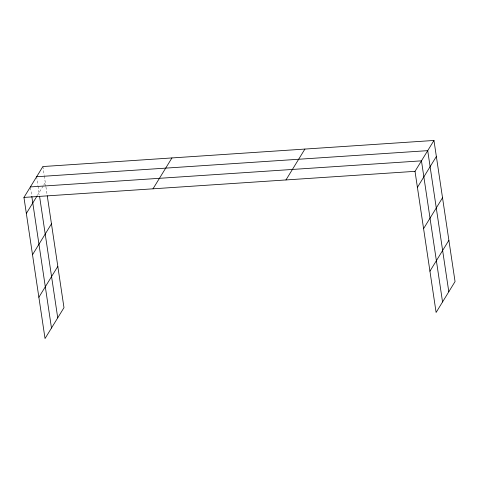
<?xml version="1.0" encoding="UTF-8"?>
<svg xmlns="http://www.w3.org/2000/svg" width="479" height="479" viewBox="0 0 479 479"><rect width="100%" height="100%" fill="white"/><g stroke="black" fill="none" stroke-linecap="round" stroke-linejoin="round"><path stroke-width="0.36" stroke-dasharray="2.4 1.8" d="M37.476 195.318L43.338 185.768M43.727 185.128L45.289 182.583M42.894 166.542L44.2 175.29M44.307 176.021L45.84 186.265M45.954 187.002L47.164 195.115M36.644 176.733L37.949 185.481M38.057 186.211L39.368 194.983M30.5 187.654L31.698 195.672"/><path stroke-width="0.72" d="M47.271 195.851L63.982 307.662L45.038 338.539L23.95 197.426L42.894 166.542L433.962 140.461L455.05 281.574L436.106 312.458L415.018 171.338L433.962 140.461M26.345 213.46L37.087 195.959M32.518 254.738L51.457 223.855M38.871 297.261L57.815 266.384M153.005 188.816L171.943 157.938M285.963 179.948L304.907 149.071M417.413 187.379L436.357 156.501M423.58 228.657L442.524 197.773M429.938 271.18L448.883 240.302M36.644 176.733L427.711 150.651L448.799 291.765M30.393 186.924L421.46 160.842L442.548 301.956M23.95 197.426L415.018 171.338M39.589 196.456L57.731 317.846M31.806 196.402L51.481 328.037"/></g></svg>
